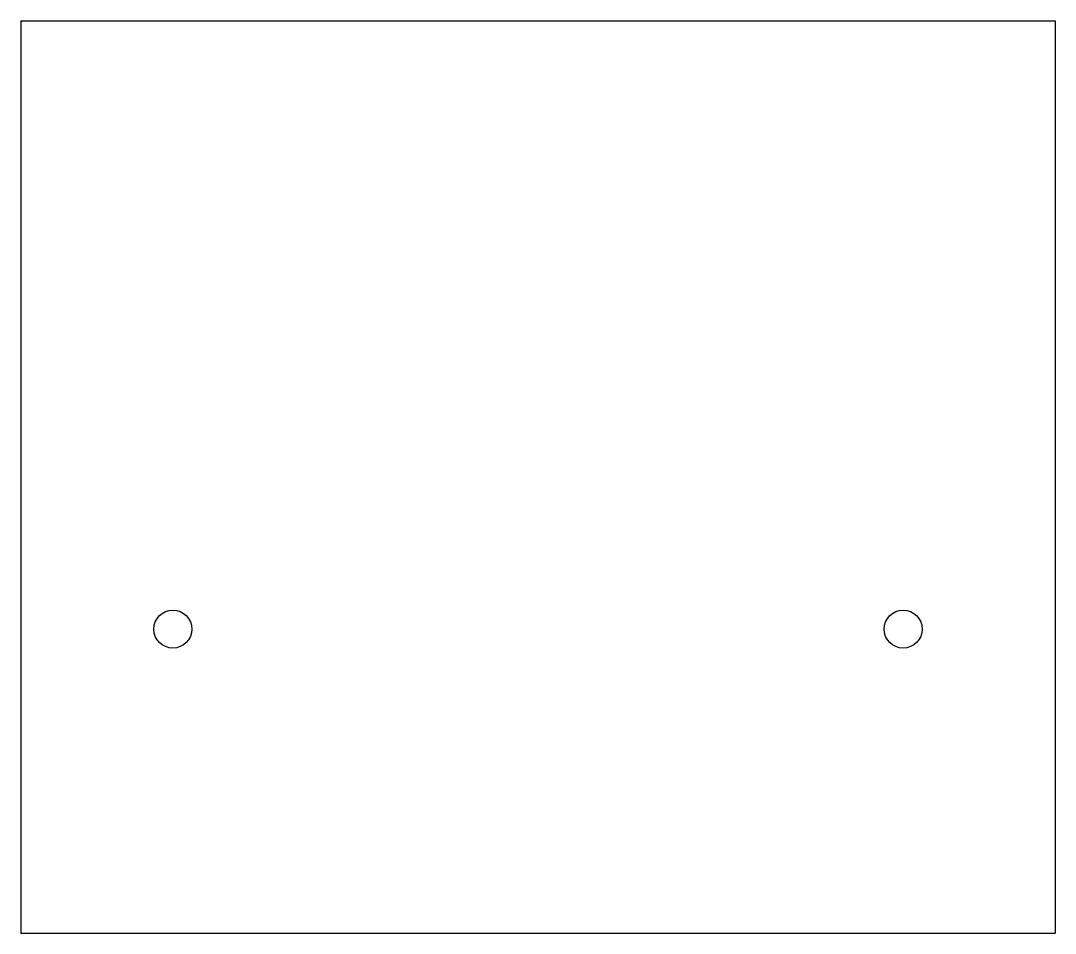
# Model space of a CAD drawing. Extents: x 0 to 6.8, y 0 to 6.
import ezdxf

# ---------------------------------------------------------------- set-up
doc = ezdxf.new("R2010")
doc.units = 0
doc.header["$MEASUREMENT"] = 0
doc.layers.add('MODELSKETCH_VISIBLE', color=7, linetype='CONTINUOUS')

msp = doc.modelspace()

# ---------------------------------------------------------------- linework, layer by layer
at = {"layer": 'MODELSKETCH_VISIBLE'}
for p, q in [((0, 6), (0, 0)), ((0, 6), (6.8, 6)), ((6.8, 6), (6.8, 0)), ((0, 0), (6.8, 0))]:
    msp.add_line(p, q, dxfattribs=at)
for centre in [(1, 2), (5.8, 2)]:
    msp.add_circle(centre, 0.125, dxfattribs=at)

doc.saveas('drawing.dxf')
